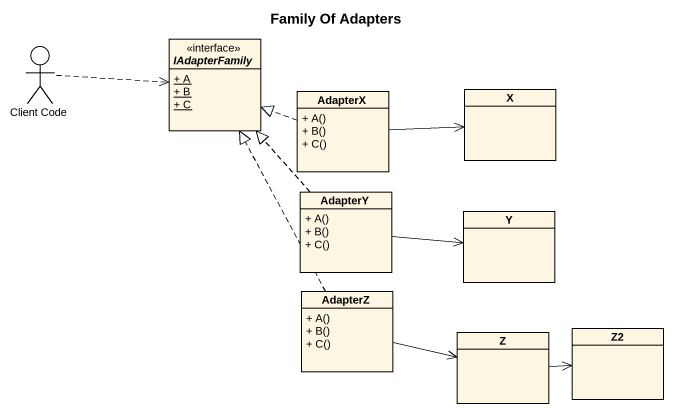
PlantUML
@startuml
title Family Of Adapters
allowmixing
hide circle
hide empty members
skinparam classAttributeIconSize 0
actor "Client Code" as Client_Code
interface IAdapterFamily <<interface>> {
  {static} + A
  {static} + B
  {static} + C
}
class AdapterX {
  + A()
  + B()
  + C()
}
class "X" as X_
class AdapterY {
  + A()
  + B()
  + C()
}
class Y
class AdapterZ {
  + A()
  + B()
  + C()
}
class Z
class Z2
Client_Code .right.> IAdapterFamily
AdapterX .left.|> IAdapterFamily
AdapterX -right-> X_
AdapterY .up.|> IAdapterFamily
AdapterY -right-> Y
AdapterZ .up.|> IAdapterFamily
AdapterZ -right-> Z
Z -right-> Z2
@enduml
